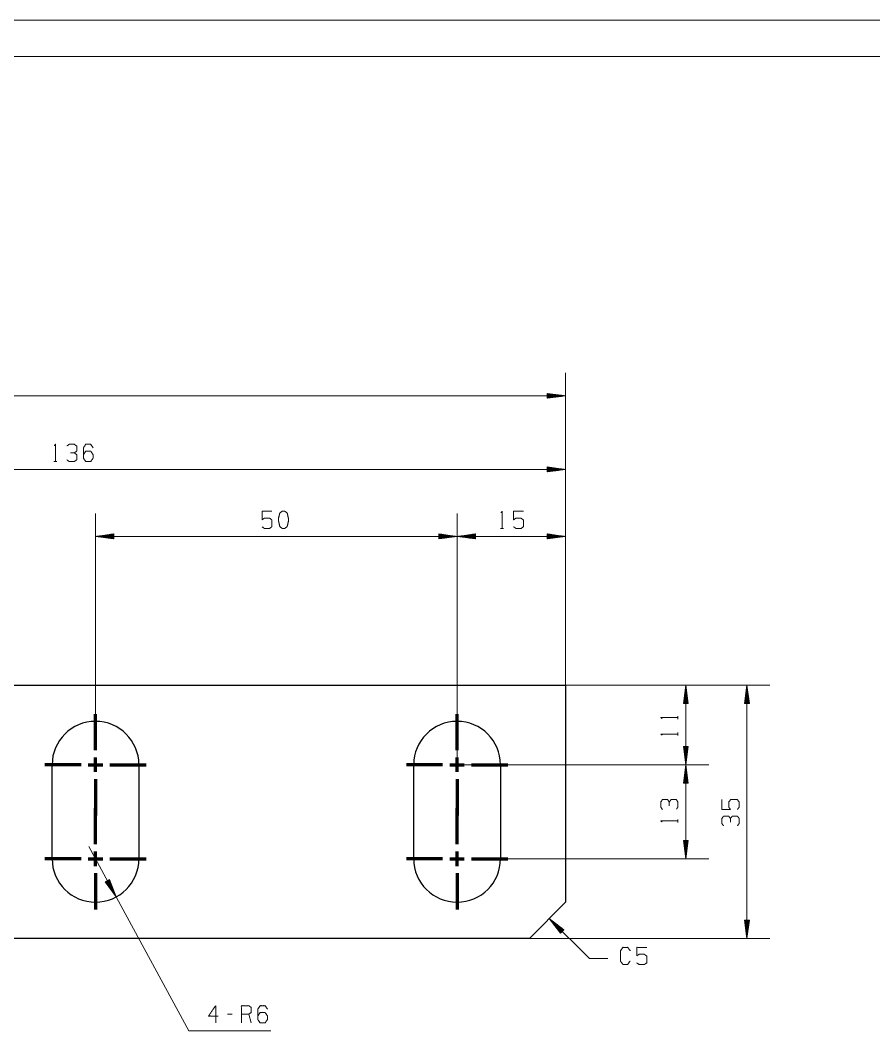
# Model space of a CAD drawing. Header units: millimetres. Extents: x 0 to 420, y 0 to 297.
# Drawn here: x 183.9 to 302, y 157.3 to 297 of the extents above; entities that cross this region are included whole.
import ezdxf

# ---------------------------------------------------------------- set-up
doc = ezdxf.new("R2010")
doc.units = ezdxf.units.MM
doc.layers.add('1', color=7, linetype='Continuous', true_color=0xffffff)

msp = doc.modelspace()

# ---------------------------------------------------------------- linework, layer by layer
at = {"layer": '1', "color": 132, "linetype": 'Continuous', "lineweight": 18}
for p, q in [((420, 297), (0, 297)), ((415, 292), (25, 292))]:
    msp.add_line(p, q, dxfattribs=at)
at = {"layer": '1', "color": 13, "linetype": 'Continuous', "lineweight": 18}
for p, q in [((259.34, 205.09), (259.34, 248.27)), ((259.34, 245.09), (96.05, 245.09)), ((256.8, 245.42), (256.83, 245.42)), ((256.8, 245.42), (256.83, 245.42)), ((256.8, 245.42), (256.8, 244.76)), ((259.34, 245.09), (256.8, 245.42)), ((256.8, 245.37), (257.21, 245.37)), ((256.8, 245.32), (257.6, 245.32)), ((256.8, 245.27), (257.99, 245.27)), ((256.8, 245.22), (258.37, 245.22)), ((256.8, 245.17), (258.76, 245.17)), ((256.8, 245.12), (259.14, 245.12)), ((256.8, 244.76), (259.34, 245.09)), ((256.8, 245.07), (259.14, 245.07)), ((256.8, 245.01), (258.76, 245.01)), ((256.8, 244.96), (258.37, 244.96)), ((256.8, 244.91), (257.99, 244.91)), ((256.8, 244.86), (257.6, 244.86)), ((256.8, 244.81), (257.21, 244.81)), ((256.8, 244.76), (256.83, 244.76)), ((256.8, 244.76), (256.83, 244.76)), ((259.34, 205.09), (259.34, 238.09)), ((123.05, 234.91), (259.34, 234.91)), ((256.8, 235.25), (256.8, 234.58)), ((259.34, 234.91), (256.8, 235.25)), ((256.8, 235.24), (256.83, 235.24)), ((256.8, 235.24), (256.83, 235.24)), ((256.8, 235.19), (257.21, 235.19)), ((256.8, 235.14), (257.6, 235.14)), ((256.8, 235.09), (257.99, 235.09)), ((256.8, 235.04), (258.37, 235.04)), ((256.8, 234.99), (258.76, 234.99)), ((256.8, 234.94), (259.14, 234.94)), ((256.8, 234.58), (259.34, 234.91)), ((256.8, 234.89), (259.14, 234.89)), ((256.8, 234.84), (258.76, 234.84)), ((256.8, 234.78), (258.37, 234.78)), ((256.8, 234.73), (257.99, 234.73)), ((256.8, 234.68), (257.6, 234.68)), ((256.8, 234.63), (257.21, 234.63)), ((256.8, 234.58), (256.83, 234.58)), ((256.8, 234.58), (256.83, 234.58)), ((194.34, 201.09), (194.34, 228.84)), ((244.34, 194.09), (244.34, 228.84)), ((244.34, 194.09), (244.34, 228.84)), ((259.34, 205.09), (259.34, 228.84)), ((196.88, 226), (194.34, 225.66)), ((194.34, 225.66), (196.88, 225.33)), ((244.34, 225.66), (194.34, 225.66)), ((196.88, 225.69), (194.53, 225.69)), ((196.88, 225.64), (194.53, 225.64)), ((196.88, 225.74), (194.91, 225.74)), ((196.88, 225.59), (194.91, 225.59)), ((196.88, 225.79), (195.3, 225.79)), ((196.88, 225.53), (195.3, 225.53)), ((196.88, 225.84), (195.69, 225.84)), ((196.88, 225.48), (195.69, 225.48)), ((196.88, 225.89), (196.07, 225.89)), ((196.88, 225.43), (196.07, 225.43)), ((196.88, 225.94), (196.46, 225.94)), ((196.88, 225.38), (196.46, 225.38)), ((196.88, 225.99), (196.84, 225.99)), ((196.88, 225.99), (196.84, 225.99)), ((196.88, 225.33), (196.84, 225.33)), ((196.88, 225.33), (196.84, 225.33)), ((196.88, 225.33), (196.88, 226)), ((241.8, 226), (241.8, 225.33)), ((244.34, 225.66), (241.8, 226)), ((241.8, 225.99), (241.83, 225.99)), ((241.8, 225.99), (241.83, 225.99)), ((241.8, 225.94), (242.21, 225.94)), ((241.8, 225.89), (242.6, 225.89)), ((241.8, 225.84), (242.99, 225.84)), ((241.8, 225.79), (243.37, 225.79)), ((241.8, 225.74), (243.76, 225.74)), ((241.8, 225.69), (244.14, 225.69)), ((241.8, 225.33), (244.34, 225.66)), ((241.8, 225.64), (244.14, 225.64)), ((241.8, 225.59), (243.76, 225.59)), ((241.8, 225.53), (243.37, 225.53)), ((241.8, 225.48), (242.99, 225.48)), ((241.8, 225.43), (242.6, 225.43)), ((241.8, 225.38), (242.21, 225.38)), ((241.8, 225.33), (241.83, 225.33)), ((241.8, 225.33), (241.83, 225.33)), ((246.88, 226), (244.34, 225.66)), ((244.34, 225.66), (246.88, 225.33)), ((244.34, 225.66), (259.34, 225.66)), ((246.88, 225.69), (244.53, 225.69)), ((246.88, 225.64), (244.53, 225.64)), ((246.88, 225.74), (244.91, 225.74)), ((246.88, 225.59), (244.91, 225.59)), ((246.88, 225.79), (245.3, 225.79)), ((246.88, 225.53), (245.3, 225.53)), ((246.88, 225.84), (245.69, 225.84)), ((246.88, 225.48), (245.69, 225.48)), ((246.88, 225.89), (246.07, 225.89)), ((246.88, 225.43), (246.07, 225.43)), ((246.88, 225.94), (246.46, 225.94)), ((246.88, 225.38), (246.46, 225.38)), ((246.88, 225.99), (246.84, 225.99)), ((246.88, 225.99), (246.84, 225.99)), ((246.88, 225.33), (246.84, 225.33)), ((246.88, 225.33), (246.84, 225.33)), ((246.88, 225.33), (246.88, 226)), ((256.8, 226), (256.8, 225.33)), ((259.34, 225.66), (256.8, 226)), ((256.8, 225.99), (256.83, 225.99)), ((256.8, 225.99), (256.83, 225.99)), ((256.8, 225.94), (257.21, 225.94)), ((256.8, 225.89), (257.6, 225.89)), ((256.8, 225.84), (257.99, 225.84)), ((256.8, 225.79), (258.37, 225.79)), ((256.8, 225.74), (258.76, 225.74)), ((256.8, 225.69), (259.14, 225.69)), ((256.8, 225.33), (259.34, 225.66)), ((256.8, 225.64), (259.14, 225.64)), ((256.8, 225.59), (258.76, 225.59)), ((256.8, 225.53), (258.37, 225.53)), ((256.8, 225.48), (257.99, 225.48)), ((256.8, 225.43), (257.6, 225.43)), ((256.8, 225.38), (257.21, 225.38)), ((256.8, 225.33), (256.83, 225.33)), ((256.8, 225.33), (256.83, 225.33)), ((259.34, 205.09), (279.15, 205.09)), ((259.34, 205.09), (287.61, 205.09)), ((275.98, 205.09), (275.64, 202.55)), ((275.85, 202.55), (275.85, 204.13)), ((275.9, 202.55), (275.9, 204.51)), ((275.95, 202.55), (275.95, 204.9)), ((276.31, 202.55), (275.98, 205.09)), ((275.98, 194.09), (275.98, 205.09)), ((276, 202.55), (276, 204.9)), ((276.05, 202.55), (276.05, 204.51)), ((276.1, 202.55), (276.1, 204.13)), ((284.43, 205.09), (284.1, 202.55)), ((284.3, 202.55), (284.3, 204.13)), ((284.36, 202.55), (284.36, 204.51)), ((284.41, 202.55), (284.41, 204.9)), ((284.77, 202.55), (284.43, 205.09)), ((284.43, 205.09), (284.43, 170.09)), ((284.46, 202.55), (284.46, 204.9)), ((284.51, 202.55), (284.51, 204.51)), ((284.56, 202.55), (284.56, 204.13)), ((275.64, 202.55), (276.31, 202.55)), ((275.65, 202.55), (275.65, 202.58)), ((275.65, 202.55), (275.65, 202.58)), ((275.7, 202.55), (275.7, 202.97)), ((275.75, 202.55), (275.75, 203.35)), ((275.8, 202.55), (275.8, 203.74)), ((276.15, 202.55), (276.15, 203.74)), ((276.2, 202.55), (276.2, 203.35)), ((276.26, 202.55), (276.26, 202.97)), ((276.31, 202.55), (276.31, 202.58)), ((276.31, 202.55), (276.31, 202.58)), ((284.1, 202.55), (284.1, 202.58)), ((284.1, 202.55), (284.1, 202.58)), ((284.1, 202.55), (284.77, 202.55)), ((284.15, 202.55), (284.15, 202.97)), ((284.2, 202.55), (284.2, 203.35)), ((284.25, 202.55), (284.25, 203.74)), ((284.61, 202.55), (284.61, 203.74)), ((284.66, 202.55), (284.66, 203.35)), ((284.71, 202.55), (284.71, 202.97)), ((284.76, 202.55), (284.76, 202.58)), ((284.76, 202.55), (284.76, 202.58)), ((275.64, 196.63), (275.98, 194.09)), ((276.31, 196.63), (275.64, 196.63)), ((275.65, 196.63), (275.65, 196.6)), ((275.65, 196.63), (275.65, 196.6)), ((275.7, 196.63), (275.7, 196.21)), ((275.75, 196.63), (275.75, 195.83)), ((275.8, 196.63), (275.8, 195.44)), ((275.85, 196.63), (275.85, 195.06)), ((275.9, 196.63), (275.9, 194.67)), ((275.95, 196.63), (275.95, 194.28)), ((275.98, 194.09), (276.31, 196.63)), ((276, 196.63), (276, 194.28)), ((276.05, 196.63), (276.05, 194.67)), ((276.1, 196.63), (276.1, 195.06)), ((276.15, 196.63), (276.15, 195.44)), ((276.2, 196.63), (276.2, 195.83)), ((276.26, 196.63), (276.26, 196.21)), ((276.31, 196.63), (276.31, 196.6)), ((276.31, 196.63), (276.31, 196.6)), ((244.34, 194.09), (279.15, 194.09)), ((244.34, 194.09), (279.15, 194.09)), ((275.98, 194.09), (275.64, 191.55)), ((275.85, 191.55), (275.85, 193.13)), ((275.9, 191.55), (275.9, 193.51)), ((275.95, 191.55), (275.95, 193.9)), ((276.31, 191.55), (275.98, 194.09)), ((275.98, 194.09), (275.98, 181.09)), ((276, 191.55), (276, 193.9)), ((276.05, 191.55), (276.05, 193.51)), ((276.1, 191.55), (276.1, 193.13)), ((275.64, 191.55), (276.31, 191.55)), ((275.65, 191.55), (275.65, 191.58)), ((275.65, 191.55), (275.65, 191.58)), ((275.7, 191.55), (275.7, 191.97)), ((275.75, 191.55), (275.75, 192.35)), ((275.8, 191.55), (275.8, 192.74)), ((276.15, 191.55), (276.15, 192.74)), ((276.2, 191.55), (276.2, 192.35)), ((276.26, 191.55), (276.26, 191.97)), ((276.31, 191.55), (276.31, 191.58)), ((276.31, 191.55), (276.31, 191.58)), ((275.64, 183.63), (275.98, 181.09)), ((276.31, 183.63), (275.64, 183.63)), ((275.65, 183.63), (275.65, 183.6)), ((275.65, 183.63), (275.65, 183.6)), ((275.7, 183.63), (275.7, 183.21)), ((275.75, 183.63), (275.75, 182.83)), ((275.8, 183.63), (275.8, 182.44)), ((275.85, 183.63), (275.85, 182.06)), ((275.9, 183.63), (275.9, 181.67)), ((275.95, 183.63), (275.95, 181.28)), ((275.98, 181.09), (276.31, 183.63)), ((276, 183.63), (276, 181.28)), ((276.05, 183.63), (276.05, 181.67)), ((276.1, 183.63), (276.1, 182.06)), ((276.15, 183.63), (276.15, 182.44)), ((276.2, 183.63), (276.2, 182.83)), ((276.26, 183.63), (276.26, 183.21)), ((276.31, 183.63), (276.31, 183.6)), ((276.31, 183.63), (276.31, 183.6)), ((193.41, 182.79), (207.24, 157.32)), ((251.34, 181.09), (279.15, 181.09)), ((196.28, 178.21), (195.69, 177.89)), ((195.69, 177.89), (197.2, 175.82)), ((195.7, 177.89), (195.71, 177.86)), ((195.7, 177.89), (195.71, 177.86)), ((195.74, 177.92), (195.94, 177.55)), ((195.79, 177.94), (196.17, 177.23)), ((195.83, 177.96), (196.4, 176.92)), ((195.87, 177.99), (196.63, 176.6)), ((195.92, 178.01), (196.86, 176.29)), ((195.96, 178.04), (197.08, 175.97)), ((196.01, 178.06), (197.13, 176)), ((196.05, 178.09), (196.99, 176.36)), ((196.1, 178.11), (196.85, 176.73)), ((196.14, 178.13), (196.71, 177.09)), ((196.19, 178.16), (196.57, 177.45)), ((196.23, 178.18), (196.43, 177.82)), ((196.28, 178.21), (196.29, 178.18)), ((196.28, 178.21), (196.29, 178.18)), ((197.2, 175.82), (196.28, 178.21)), ((259.12, 171.28), (257.08, 172.84)), ((257.08, 172.84), (258.64, 170.8)), ((262.63, 167.29), (257.08, 172.84)), ((258.86, 171.02), (257.2, 172.68)), ((258.9, 171.06), (257.24, 172.72)), ((258.83, 170.99), (257.44, 172.37)), ((258.93, 171.1), (257.55, 172.48)), ((258.79, 170.95), (257.68, 172.07)), ((258.97, 171.13), (257.85, 172.25)), ((259, 171.17), (258.16, 172.01)), ((284.1, 172.63), (284.1, 172.6)), ((284.1, 172.63), (284.1, 172.6)), ((284.1, 172.63), (284.43, 170.09)), ((284.77, 172.63), (284.1, 172.63)), ((284.15, 172.63), (284.15, 172.21)), ((284.2, 172.63), (284.2, 171.83)), ((284.25, 172.63), (284.25, 171.44)), ((284.3, 172.63), (284.3, 171.06)), ((284.36, 172.63), (284.36, 170.67)), ((284.41, 172.63), (284.41, 170.28)), ((284.43, 170.09), (284.77, 172.63)), ((284.46, 172.63), (284.46, 170.28)), ((284.51, 172.63), (284.51, 170.67)), ((284.56, 172.63), (284.56, 171.06)), ((284.61, 172.63), (284.61, 171.44)), ((284.66, 172.63), (284.66, 171.83)), ((284.71, 172.63), (284.71, 172.21)), ((284.76, 172.63), (284.76, 172.6)), ((284.76, 172.63), (284.76, 172.6)), ((258.75, 170.92), (257.91, 171.76)), ((258.72, 170.88), (258.15, 171.45)), ((258.68, 170.84), (258.39, 171.14)), ((259.04, 171.2), (258.47, 171.77)), ((258.65, 170.81), (258.62, 170.83)), ((258.65, 170.81), (258.62, 170.83)), ((258.64, 170.8), (259.12, 171.28)), ((259.08, 171.24), (258.78, 171.53)), ((259.11, 171.27), (259.09, 171.3)), ((259.11, 171.27), (259.09, 171.3)), ((254.34, 170.09), (287.61, 170.09)), ((262.63, 167.29), (265.17, 167.29)), ((207.24, 157.32), (218.57, 157.32))]:
    msp.add_line(p, q, dxfattribs=at)
at = {"layer": '1', "color": 95, "linetype": 'Continuous', "lineweight": 18}
for p, q in [((188.58, 236), (189, 236)), ((250.35, 226.75), (250.78, 226.75)), ((274.88, 200.39), (274.88, 200.81)), ((274.88, 198.11), (274.88, 198.53)), ((274.88, 186.11), (274.88, 186.53)), ((213.24, 159.61), (212.57, 159.61)), ((215.85, 158.41), (215.52, 159.61))]:
    msp.add_line(p, q, dxfattribs=at)
at = {"layer": '1', "color": 30, "linetype": 'Continuous', "lineweight": 25}
for p, q in [((96.05, 205.09), (259.34, 205.09)), ((259.34, 205.09), (259.34, 175.09)), ((188.34, 181.09), (188.34, 194.09)), ((200.34, 194.09), (200.34, 181.09)), ((238.34, 181.09), (238.34, 194.09)), ((250.34, 194.09), (250.34, 181.09)), ((254.34, 170.09), (259.34, 175.09)), ((254.34, 170.09), (106.05, 170.09))]:
    msp.add_line(p, q, dxfattribs=at)
at = {"layer": '1', "color": 252, "linetype": 'Continuous', "lineweight": 70}
for p, q in [((194.34, 196.09), (194.34, 201.09)), ((244.34, 196.09), (244.34, 201.09)), ((194.34, 193.09), (194.34, 195.09)), ((244.34, 193.09), (244.34, 195.09)), ((192.34, 194.09), (187.34, 194.09)), ((193.34, 194.09), (195.34, 194.09)), ((196.34, 194.09), (201.34, 194.09)), ((242.34, 194.09), (237.34, 194.09)), ((243.34, 194.09), (245.34, 194.09)), ((246.34, 194.09), (251.34, 194.09)), ((194.34, 192.09), (194.34, 187.09)), ((244.34, 192.09), (244.34, 187.09)), ((194.34, 183.09), (194.34, 188.09)), ((244.34, 183.09), (244.34, 188.09)), ((194.34, 180.09), (194.34, 182.09)), ((244.34, 180.09), (244.34, 182.09)), ((192.34, 181.09), (187.34, 181.09)), ((193.34, 181.09), (195.34, 181.09)), ((196.34, 181.09), (201.34, 181.09)), ((242.34, 181.09), (237.34, 181.09)), ((243.34, 181.09), (245.34, 181.09)), ((246.34, 181.09), (251.34, 181.09)), ((194.34, 179.09), (194.34, 174.09)), ((244.34, 179.09), (244.34, 174.09))]:
    msp.add_line(p, q, dxfattribs=at)
at = {"layer": '1', "color": 30, "linetype": 'Continuous', "lineweight": 25}
for centre, start, end in [((194.34, 194.09), 0, 180), ((244.34, 194.09), 0, 180), ((194.34, 181.09), 180, 0), ((244.34, 181.09), 180, 0)]:
    msp.add_arc(centre, 6, start, end, dxfattribs=at)
at = {"layer": '1', "color": 95, "linetype": 'Continuous', "lineweight": 18}
for points, knots in [([(188.65, 238.18), (188.79, 238.38), (188.79, 236)], [0, 0, 0.093493, 1, 1]), ([(191.4, 237.2), (191.74, 237.43), (191.74, 238.15), (191.4, 238.38), (190.71, 238.38), (190.37, 238.15)], [0, 0, 0.153872, 0.429851, 0.583723, 0.846122, 1, 1]), ([(192.67, 236.95), (192.99, 237.43), (193.68, 237.43), (194.01, 236.95), (194.01, 236.48), (193.68, 236), (192.99, 236), (192.67, 236.48), (192.67, 237.9), (192.99, 238.38), (193.68, 238.38), (194.01, 237.9)], [0, 0, 0.076965, 0.169761, 0.248075, 0.312018, 0.390332, 0.483128, 0.560093, 0.751925, 0.82889, 0.921686, 1, 1]), ([(190.39, 236.23), (190.71, 236), (191.4, 236), (191.74, 236.23), (191.74, 236.95), (191.4, 237.2), (190.89, 237.2)], [0, 0, 0.124123, 0.343689, 0.472444, 0.703374, 0.836728, 1, 1]), ([(217.38, 226.98), (217.71, 226.75), (218.4, 226.75), (218.74, 226.98), (218.74, 227.93), (218.4, 228.18), (217.71, 228.18), (217.38, 227.95), (217.38, 229.13), (218.74, 229.13)], [0, 0, 0.062229, 0.168343, 0.230572, 0.376816, 0.441265, 0.54738, 0.609608, 0.790488, 1, 1]), ([(220.5, 226.75), (220.84, 227), (221.01, 227.7), (221.01, 228.18), (220.84, 228.9), (220.5, 229.13), (220.17, 229.13), (219.83, 228.9), (219.65, 228.18), (219.67, 227.7), (219.83, 227), (220.17, 226.75), (220.5, 226.75)], [0, 0, 0.067526, 0.183974, 0.260584, 0.380944, 0.446143, 0.500307, 0.565506, 0.685865, 0.762529, 0.878311, 0.945837, 1, 1]), ([(250.43, 228.93), (250.57, 229.13), (250.57, 226.75)], [0, 0, 0.093488, 1, 1]), ([(252.15, 226.98), (252.49, 226.75), (253.18, 226.75), (253.51, 226.98), (253.51, 227.93), (253.18, 228.18), (252.49, 228.18), (252.15, 227.95), (252.15, 229.13), (253.51, 229.13)], [0, 0, 0.062229, 0.168345, 0.230572, 0.376816, 0.441264, 0.547379, 0.609608, 0.79049, 1, 1]), ([(272.71, 200.46), (272.51, 200.6), (274.88, 200.6)], [0, 0, 0.093493, 1, 1]), ([(272.71, 198.18), (272.51, 198.32), (274.88, 198.32)], [0, 0, 0.093493, 1, 1]), ([(273.68, 188.93), (273.46, 189.27), (272.73, 189.27), (272.51, 188.93), (272.51, 188.24), (272.73, 187.91)], [0, 0, 0.153872, 0.429851, 0.583723, 0.846122, 1, 1]), ([(274.66, 187.93), (274.88, 188.24), (274.88, 188.93), (274.66, 189.27), (273.93, 189.27), (273.68, 188.93), (273.68, 188.42)], [0, 0, 0.124124, 0.343691, 0.472447, 0.703379, 0.836733, 1, 1]), ([(283.11, 187.91), (283.34, 188.24), (283.34, 188.93), (283.11, 189.27), (282.16, 189.27), (281.91, 188.93), (281.91, 188.24), (282.14, 187.91), (280.96, 187.91), (280.96, 189.27)], [0, 0, 0.062229, 0.168344, 0.230571, 0.376815, 0.441262, 0.547377, 0.609606, 0.79049, 1, 1]), ([(272.71, 186.18), (272.51, 186.32), (274.88, 186.32)], [0, 0, 0.093489, 1, 1]), ([(282.14, 186.66), (281.91, 186.99), (281.19, 186.99), (280.96, 186.66), (280.96, 185.97), (281.19, 185.63)], [0, 0, 0.153871, 0.429848, 0.583722, 0.846119, 1, 1]), ([(283.11, 185.65), (283.34, 185.97), (283.34, 186.66), (283.11, 186.99), (282.39, 186.99), (282.14, 186.66), (282.14, 186.14)], [0, 0, 0.124124, 0.343691, 0.472446, 0.703377, 0.836727, 1, 1]), ([(268.26, 166.95), (267.93, 166.48), (267.27, 166.48), (266.94, 166.95), (266.94, 168.38), (267.27, 168.85), (267.94, 168.85), (268.28, 168.38)], [0, 0, 0.114567, 0.243366, 0.357935, 0.638584, 0.753154, 0.885433, 1, 1]), ([(269.19, 166.7), (269.53, 166.48), (270.22, 166.48), (270.56, 166.7), (270.56, 167.65), (270.22, 167.9), (269.53, 167.9), (269.19, 167.68), (269.19, 168.85), (270.56, 168.85)], [0, 0, 0.062229, 0.168345, 0.230571, 0.376816, 0.441264, 0.547379, 0.609609, 0.79049, 1, 1]), ([(211.3, 159.36), (209.96, 159.36), (210.96, 160.79), (210.96, 158.41)], [0, 0, 0.245868, 0.565294, 1, 1]), ([(214.51, 158.41), (214.51, 160.79), (215.52, 160.79), (215.85, 160.56), (215.85, 159.84), (215.52, 159.61), (214.51, 159.61)], [0, 0, 0.400953, 0.571034, 0.639278, 0.761674, 0.829918, 1, 1]), ([(216.79, 159.36), (217.1, 159.84), (217.79, 159.84), (218.13, 159.36), (218.13, 158.89), (217.79, 158.41), (217.1, 158.41), (216.79, 158.89), (216.79, 160.31), (217.1, 160.79), (217.79, 160.79), (218.13, 160.31)], [0, 0, 0.076962, 0.16976, 0.248073, 0.312019, 0.390332, 0.483129, 0.560091, 0.751927, 0.82889, 0.921687, 1, 1])]:
    msp.add_open_spline(points, degree=1, knots=knots, dxfattribs=at)

doc.saveas('drawing.dxf')
